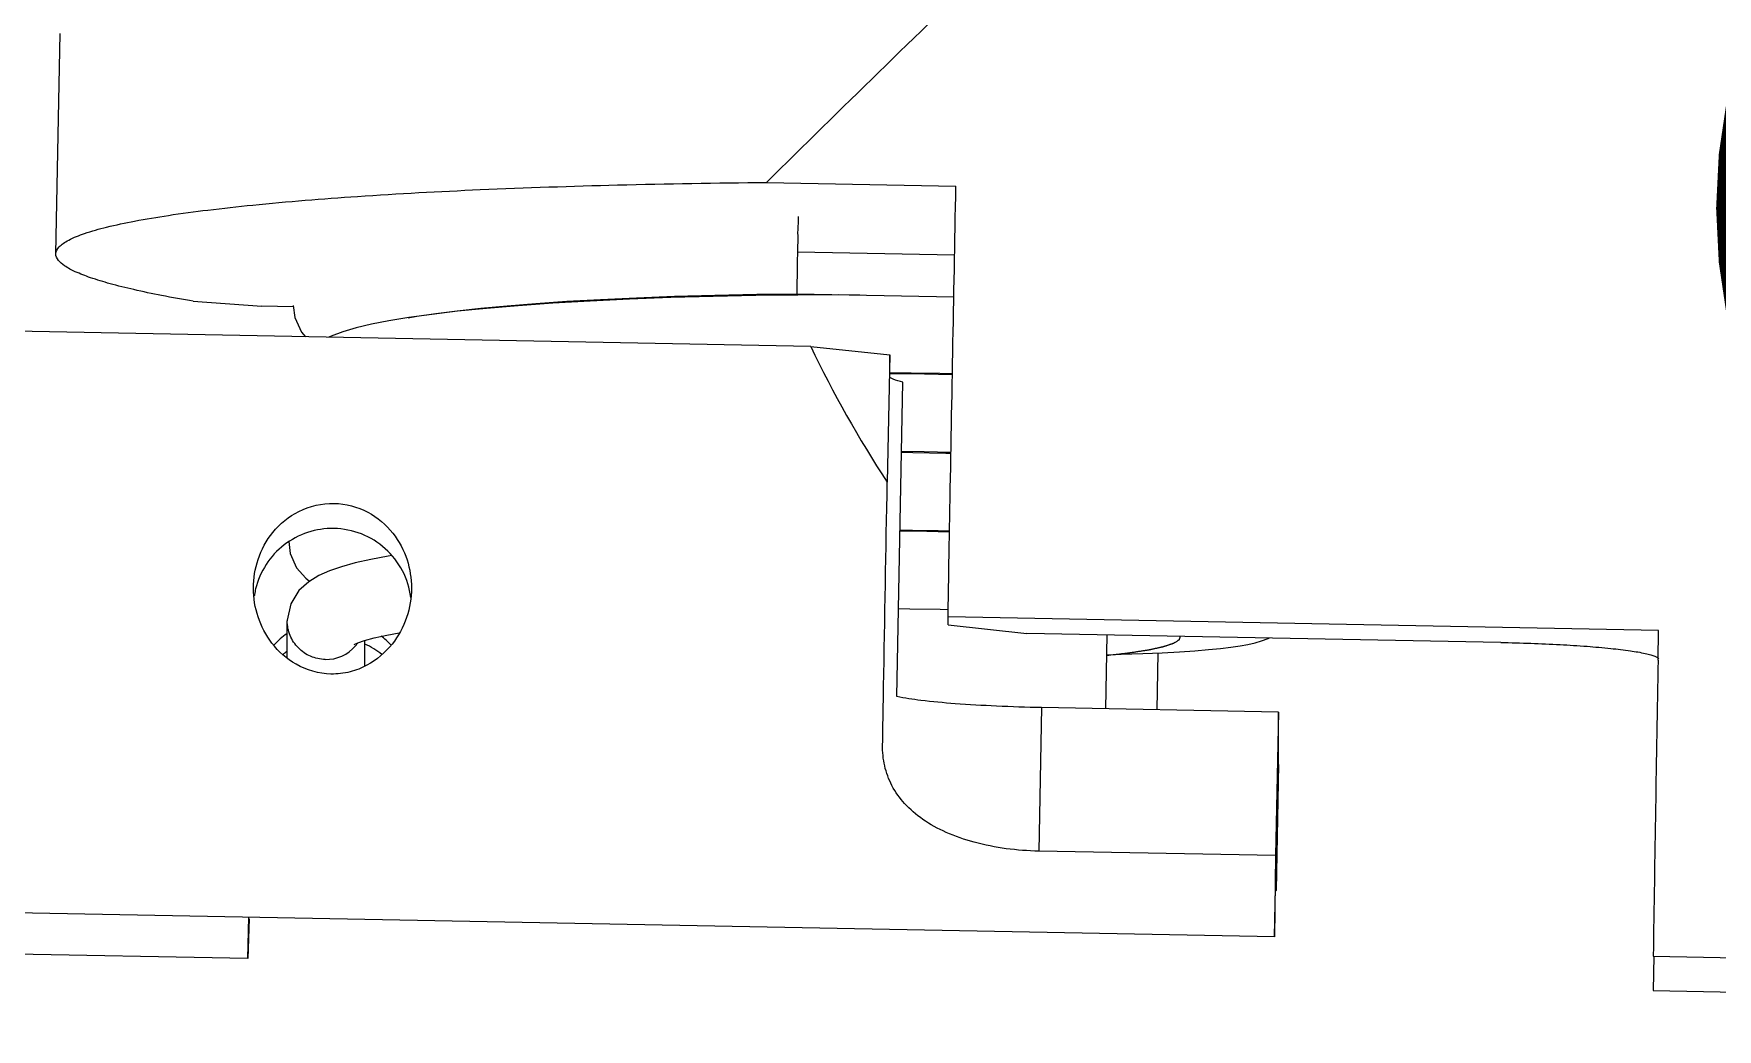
# Model space of a CAD drawing. Header units: millimetres. Extents: x 0 to 420, y 0 to 297.
# Drawn here: x 152.18 to 157.51, y 188.36 to 191.52 of the extents above; entities that cross this region are included whole.
import ezdxf

# ---------------------------------------------------------------- set-up
doc = ezdxf.new("R2010")
doc.units = ezdxf.units.MM
doc.header["$LTSCALE"] = 23.1
doc.layers.get('0').update_dxf_attribs({"linetype": 'CONTINUOUS'})
doc.layers.add('AXIS', color=7, linetype='CONTINUOUS')
doc.layers.add('DCURVE', color=7, linetype='CONTINUOUS')
doc.styles.get("Standard").update_dxf_attribs({"font": 'txt', "width": 0.85})
doc.dimstyles.get("Standard").update_dxf_attribs({"dimtxt": 3.5, "dimasz": 3.5, "dimexe": 1.5, "dimexo": 1, "dimtad": 1, "dimtxsty": 'STANDARD', "dimcen": 0.09, "dimadec": 0, "dimazin": 0, "dimtol": 1, "dimtp": 0.01, "dimtm": 0.01, "dimtfac": 1, "dimtofl": 0, "dimtmove": 0, "dimatfit": 3, "dimfxl": 1, "dimtolj": 1, "dimarcsym": 0})

msp = doc.modelspace()

# ---------------------------------------------------------------- linework, layer by layer
at = {"color": 7, "linetype": 'CONTINUOUS'}
for p, q in [((152.2457, 190.8199), (152.2591, 191.5171)), ((154.4952, 191.0459), (155.0951, 191.0344)), ((154.5935, 190.8263), (155.0911, 190.8168)), ((152.681, 190.6695), (152.8975, 190.6544)), ((152.9976, 190.6525), (152.8975, 190.6544)), ((154.5912, 190.6932), (155.0886, 190.6837)), ((154.6356, 190.5268), (151.8861, 190.5794)), ((154.6356, 190.5268), (154.8856, 190.5002)), ((154.8856, 190.5002), (154.8778, 190.0968)), ((154.8856, 190.432), (154.8856, 190.5002)), ((154.8941, 190.4397), (154.8856, 190.4398)), ((154.9961, 190.4384), (154.8941, 190.4397)), ((154.9081, 189.4177), (154.9273, 190.4138)), ((155.084, 190.4367), (154.9961, 190.4384)), ((152.9784, 189.6599), (152.9784, 189.6578)), ((152.9784, 189.5406), (152.9784, 189.6578)), ((155.0702, 189.6444), (155.0702, 189.6702)), ((157.3198, 189.6272), (155.0702, 189.6702)), ((155.0702, 189.6444), (155.3201, 189.6179)), ((153.2234, 189.5954), (153.2234, 189.5143)), ((156.8198, 189.5892), (155.3201, 189.6179)), ((157.3181, 189.5327), (157.3198, 189.6272)), ((155.7323, 189.3758), (155.7358, 189.5561)), ((155.3663, 189.3828), (155.3575, 188.9283)), ((156.1161, 189.3685), (155.3663, 189.3828)), ((156.1161, 189.3685), (156.1074, 188.914)), ((156.1161, 189.2029), (156.1161, 189.3685)), ((156.1161, 189.2029), (156.1085, 188.8042)), ((156.1074, 188.914), (155.3575, 188.9283)), ((156.1034, 188.6566), (156.1085, 188.9178)), ((156.1074, 188.914), (156.1034, 188.6566)), ((156.1085, 188.8045), (156.1085, 188.9178)), ((156.1034, 188.6566), (146.3552, 188.843)), ((156.1085, 188.8042), (156.1081, 188.8014)), ((152.854, 188.588), (146.3552, 188.7123)), ((152.854, 188.588), (152.8565, 188.7187)), ((152.8573, 188.7134), (152.854, 188.588)), ((157.3027, 188.5958), (159.0524, 188.5623)), ((157.3048, 188.5957), (157.3027, 188.4868)), ((157.3027, 188.4868), (159.0524, 188.4533))]:
    msp.add_line(p, q, dxfattribs=at)
for points in [[(152.9976, 190.656), (153.002, 190.6183), (153.0232, 190.5713), (153.0357, 190.5574)], [(153.361, 190.6176), (153.3889, 190.6224), (153.4484, 190.6311), (153.5159, 190.6397), (153.5912, 190.6478), (153.6743, 190.6556), (153.7652, 190.6629), (153.8639, 190.6696), (153.9702, 190.6756), (154.0838, 190.6809), (154.2045, 190.6854), (154.3317, 190.6891), (154.4647, 190.6917), (154.5912, 190.6932)], [(154.5949, 190.6892), (154.4618, 190.6877), (154.327, 190.685), (154.193, 190.6812), (154.0623, 190.6763), (153.9372, 190.6704), (153.8193, 190.6634), (153.7096, 190.6556), (153.6088, 190.647), (153.5175, 190.6378), (153.4359, 190.6281), (153.3636, 190.618)], [(154.7907, 190.6894), (154.7238, 190.6896), (154.5949, 190.6892)], [(153.3636, 190.618), (153.3001, 190.6075), (153.2447, 190.5966)], [(153.2447, 190.5966), (153.1963, 190.5851), (153.154, 190.5728), (153.1169, 190.5592), (153.1102, 190.556)], [(154.8857, 190.4439), (154.9533, 190.4432), (155.0438, 190.4417), (155.0841, 190.4408)], [(155.0795, 190.1876), (155.0637, 190.188), (154.959, 190.1899), (154.923, 190.1903)], [(154.9231, 190.1944), (154.9942, 190.1935), (155.0796, 190.1918)], [(152.9832, 189.909), (152.9877, 189.871), (153.0079, 189.8256), (153.0367, 189.7927), (153.0492, 189.7834)], [(155.075, 189.9386), (155.0027, 189.9401), (154.9182, 189.9413)], [(154.9183, 189.9454), (154.9582, 189.9449), (155.0393, 189.9436), (155.0751, 189.9428)], [(153.3091, 189.8645), (153.298, 189.8627), (153.2425, 189.8522), (153.1932, 189.841)], [(153.1932, 189.841), (153.1499, 189.8291), (153.112, 189.816), (153.0781, 189.801), (153.0463, 189.7816), (153.0151, 189.7533), (152.9894, 189.7118), (152.9784, 189.6599)], [(154.9135, 189.6964), (154.9497, 189.696), (155.0452, 189.6943), (155.0707, 189.6938)], [(153.1902, 189.5834), (153.1901, 189.5831), (153.2014, 189.588), (153.2226, 189.5952), (153.2533, 189.6036), (153.2933, 189.6126), (153.3325, 189.62)], [(155.5718, 189.5504), (155.6186, 189.5516), (155.6868, 189.5539), (155.7481, 189.5566), (155.803, 189.5597), (155.8517, 189.563), (155.8948, 189.5666), (155.9326, 189.5704), (155.9657, 189.5743), (155.9945, 189.5786), (156.0197, 189.5831), (156.0422, 189.588), (156.0629, 189.5939), (156.0833, 189.6014), (156.0867, 189.6032)]]:
    msp.add_lwpolyline(points, dxfattribs=at)
for centre, radius, start, end in [((224.5855, 119.9625), 99.8273, 134.024786, 134.596931), ((153.1021, 189.657), 0.1213, 320.4736, 324.9186), ((153.101, 189.6578), 0.1226, 268.8743, 319.8279), ((153.1015, 189.6574), 0.1219, 319.7969, 320.4744), ((424.7503, 184.6674), 267.4765, 178.957761, 179.158487)]:
    msp.add_arc(centre, radius, start, end, dxfattribs=at)
msp.add_ellipse((157.547, 191.7144), major_axis=(2.3749, -2.4208), ratio=0.916465, start_param=-1.92969, end_param=-1.783111, dxfattribs=at)
for points, knots in [([(152.2457, 190.8199), (152.2458, 190.828), (152.2537, 190.8411), (152.2696, 190.8538), (152.2961, 190.8694), (152.3421, 190.8872), (152.412, 190.9066), (152.5008, 190.9253), (152.6078, 190.9431), (152.7326, 190.9598), (152.9321, 190.9817), (153.2194, 191.0046), (153.6044, 191.0252), (154.036, 191.0396), (154.3381, 191.0445), (154.4952, 191.0459)], [0, 0, 0, 0, 0.010666, 0.017973, 0.027014, 0.050794, 0.082509, 0.122211, 0.169774, 0.224974, 0.287518, 0.433153, 0.603262, 0.793745, 1, 1, 1, 1]), ([(155.0702, 189.6702), (155.072, 189.773), (155.0801, 190.2278), (155.0885, 190.6825), (155.0951, 191.0344)], [0, 0, 0, 0, 0.226025, 1, 1, 1, 1]), ([(154.5957, 190.9381), (154.5957, 190.9381), (154.5958, 190.9379), (154.5958, 190.9376), (154.5959, 190.9369), (154.5959, 190.9355), (154.5958, 190.9331), (154.5956, 190.9295), (154.5955, 190.9249), (154.5955, 190.9194), (154.5954, 190.913), (154.5949, 190.9028), (154.5938, 190.8883), (154.5945, 190.8728), (154.5948, 190.8593), (154.594, 190.8448), (154.5931, 190.8338), (154.5935, 190.8263)], [0, 0, 0, 0, 0.00132, 0.004913, 0.010807, 0.018997, 0.042236, 0.074488, 0.115567, 0.165185, 0.22281, 0.287916, 0.438173, 0.610964, 0.704064, 0.800651, 1, 1, 1, 1]), ([(152.681, 190.6695), (152.6474, 190.6752), (152.5844, 190.6866), (152.4965, 190.705), (152.4213, 190.7236), (152.3596, 190.7421), (152.3105, 190.7611), (152.2712, 190.781), (152.2454, 190.8044), (152.2457, 190.8199)], [0, 0, 0, 0, 0.216538, 0.407199, 0.57119, 0.708146, 0.818052, 0.90155, 1, 1, 1, 1]), ([(154.5935, 190.8263), (154.594, 190.8179), (154.5928, 190.8053), (154.5923, 190.7886), (154.5927, 190.7765), (154.593, 190.7647), (154.5927, 190.7536), (154.5921, 190.743), (154.5916, 190.7333), (154.5915, 190.7244), (154.5915, 190.7165), (154.5914, 190.7097), (154.5912, 190.704), (154.5912, 190.6995), (154.5913, 190.6965), (154.5914, 190.6948), (154.5915, 190.6939), (154.5914, 190.6935), (154.5914, 190.6932), (154.5914, 190.6932)], [0, 0, 0, 0, 0.189992, 0.283903, 0.375562, 0.463991, 0.548244, 0.627581, 0.701091, 0.767968, 0.827458, 0.878829, 0.921624, 0.955468, 0.980035, 0.988731, 0.994968, 0.998708, 1, 1, 1, 1]), ([(154.9273, 190.4138), (154.9167, 190.4161), (154.903, 190.4195), (154.889, 190.426), (154.8856, 190.4302), (154.8856, 190.432)], [0, 0, 0, 0, 0.693346, 0.888228, 1, 1, 1, 1]), ([(154.8631, 189.2646), (154.8641, 189.3261), (154.8689, 189.6035), (154.8739, 189.881), (154.8778, 190.0968)], [0, 0, 0, 0, 0.221812, 1, 1, 1, 1]), ([(153.0986, 189.5352), (153.0828, 189.5355), (153.0511, 189.5423), (153.0113, 189.5696), (152.9846, 189.6099), (152.9784, 189.6416), (152.9784, 189.6573)], [0, 0, 0, 0, 0.25045, 0.500602, 0.750401, 1, 1, 1, 1]), ([(156.8198, 189.5892), (156.8518, 189.5886), (156.9145, 189.5868), (157.0056, 189.5828), (157.0899, 189.5774), (157.1641, 189.571), (157.2257, 189.5637), (157.2679, 189.5568), (157.2935, 189.5507), (157.3064, 189.5465), (157.3149, 189.5426), (157.319, 189.539), (157.3196, 189.5373)], [0, 0, 0, 0, 0.189494, 0.372131, 0.541102, 0.690292, 0.814259, 0.908622, 0.943701, 0.970429, 0.988876, 1, 1, 1, 1]), ([(155.3663, 189.3828), (155.3186, 189.3837), (155.2273, 189.3866), (155.0999, 189.3939), (154.9947, 189.4036), (154.9332, 189.4122), (154.9081, 189.4177)], [0, 0, 0, 0, 0.310785, 0.595983, 0.832111, 1, 1, 1, 1]), ([(155.3575, 188.9283), (155.2887, 188.9296), (155.1881, 188.9422), (155.0663, 188.9841), (154.9912, 189.0249), (154.9321, 189.0751), (154.8905, 189.1334), (154.8669, 189.1977), (154.8627, 189.2424), (154.8631, 189.2646)], [0, 0, 0, 0, 0.310688, 0.452076, 0.579823, 0.694503, 0.799473, 0.89966, 1, 1, 1, 1])]:
    msp.add_open_spline(points, degree=3, knots=knots, dxfattribs=at)
at = {"layer": 'AXIS', "color": 7, "linetype": 'CONTINUOUS'}
for p, q in [((153.4013, 190.6242), (153.4013, 190.6233)), ((155.573, 189.613), (155.5685, 189.379))]:
    msp.add_line(p, q, dxfattribs=at)
for centre, radius, start, end in [((153.1191, 189.7011), 0.2477, 166.5423, 170.6795), ((153.1184, 189.7012), 0.2469, 170.6834, 172.0561), ((153.1217, 189.4117), 0.2508, 125.1105, 137.4668), ((153.1213, 189.4118), 0.2508, 42.5887, 52.1426), ((153.1214, 189.3552), 0.2506, 125.1221, 128.5985), ((153.1212, 189.3547), 0.2512, 51.434, 65.7974)]:
    msp.add_arc(centre, radius, start, end, dxfattribs=at)
for points, knots in [([(152.8715, 189.761), (152.8715, 189.7917), (152.8815, 189.8554), (152.9294, 189.9439), (153.0135, 190.013), (153.0883, 190.0302), (153.1263, 190.0295)], [0, 0, 0, 0, 0.224792, 0.463229, 0.722033, 1, 1, 1, 1]), ([(153.1263, 190.0295), (153.1632, 190.0288), (153.2354, 190.0098), (153.3162, 189.9409), (153.3619, 189.8539), (153.3715, 189.7917), (153.3715, 189.7617)], [0, 0, 0, 0, 0.277205, 0.536189, 0.775095, 1, 1, 1, 1]), ([(153.1263, 189.95), (153.0982, 189.9505), (153.0413, 189.942), (152.9655, 189.9017), (152.9074, 189.8387), (152.8848, 189.786), (152.8783, 189.7587)], [0, 0, 0, 0, 0.250392, 0.500541, 0.750419, 1, 1, 1, 1]), ([(153.3696, 189.7317), (153.3659, 189.761), (153.3479, 189.8187), (153.2923, 189.89), (153.2153, 189.9376), (153.1559, 189.9494), (153.1263, 189.95)], [0, 0, 0, 0, 0.249572, 0.499423, 0.749569, 1, 1, 1, 1]), ([(153.1167, 189.4892), (153.0785, 189.4899), (153.0057, 189.5106), (152.9267, 189.5812), (152.8815, 189.6677), (152.8715, 189.7302), (152.8715, 189.761)], [0, 0, 0, 0, 0.284947, 0.537212, 0.770651, 1, 1, 1, 1]), ([(153.3715, 189.7617), (153.3715, 189.7301), (153.3609, 189.666), (153.3136, 189.578), (153.2463, 189.5206), (153.1768, 189.4934), (153.137, 189.4888), (153.1167, 189.4892)], [0, 0, 0, 0, 0.229635, 0.462301, 0.713233, 0.852515, 1, 1, 1, 1])]:
    msp.add_open_spline(points, degree=3, knots=knots, dxfattribs=at)
at = {"layer": 'DCURVE', "color": 4, "linetype": 'CONTINUOUS'}
msp.add_open_spline([(155.8049, 189.6086), (155.8045, 189.6071), (155.8038, 189.605), (155.8031, 189.6024), (155.8027, 189.601), (155.8024, 189.5999), (155.8021, 189.599), (155.8019, 189.5983), (155.8017, 189.5978), (155.8016, 189.5975), (155.8016, 189.5973), (155.8015, 189.5971), (155.8015, 189.597), (155.8013, 189.5969), (155.8012, 189.5968), (155.8007, 189.5965), (155.8001, 189.5962), (155.7993, 189.5956), (155.7984, 189.5951), (155.7973, 189.5944), (155.7954, 189.5932), (155.7926, 189.5914), (155.7898, 189.5897), (155.7879, 189.5885), (155.7868, 189.5878), (155.786, 189.5873), (155.7851, 189.5867), (155.7845, 189.5863), (155.7841, 189.5861), (155.7839, 189.586), (155.7838, 189.5859), (155.7835, 189.5858), (155.7831, 189.5856), (155.7825, 189.5854), (155.7815, 189.5851), (155.7802, 189.5847), (155.7782, 189.584), (155.7757, 189.5832), (155.7728, 189.5822), (155.7698, 189.5812), (155.7668, 189.5802), (155.7638, 189.5792), (155.7608, 189.5782), (155.7583, 189.5774), (155.7563, 189.5767), (155.755, 189.5763), (155.754, 189.5759), (155.7533, 189.5757), (155.7527, 189.5755), (155.7522, 189.5753), (155.752, 189.5752), (155.7518, 189.5752), (155.7515, 189.5751), (155.7512, 189.575), (155.7505, 189.5749), (155.7496, 189.5747), (155.7486, 189.5745), (155.7471, 189.5742), (155.7454, 189.5738), (155.7425, 189.5731), (155.7389, 189.5724), (155.7346, 189.5714), (155.7304, 189.5705), (155.7261, 189.5695), (155.7218, 189.5686), (155.7175, 189.5677), (155.7139, 189.5669), (155.7111, 189.5662), (155.7093, 189.5659), (155.7079, 189.5655), (155.707, 189.5653), (155.7063, 189.5652), (155.706, 189.5651), (155.7055, 189.5651), (155.7049, 189.565), (155.7034, 189.5647), (155.7013, 189.5644), (155.6984, 189.5639), (155.6956, 189.5635), (155.6917, 189.5629), (155.6851, 189.5619), (155.6755, 189.5604), (155.666, 189.5589), (155.6593, 189.5578), (155.6555, 189.5572), (155.6526, 189.5568), (155.6497, 189.5563), (155.6476, 189.556), (155.6462, 189.5558), (155.6455, 189.5556), (155.6447, 189.5555), (155.6435, 189.5554), (155.6421, 189.5552), (155.6398, 189.555), (155.637, 189.5546), (155.6324, 189.5541), (155.6267, 189.5534), (155.6199, 189.5526), (155.6107, 189.5516), (155.5948, 189.5497), (155.5811, 189.5481), (155.572, 189.5471)], degree=3, knots=[0, 0, 0, 0, 0.0625, 0.09375, 0.109375, 0.125, 0.140625, 0.148438, 0.15625, 0.160156, 0.164062, 0.166016, 0.166992, 0.167969, 0.169922, 0.171875, 0.179688, 0.1875, 0.195312, 0.203125, 0.21875, 0.25, 0.28125, 0.296875, 0.304688, 0.3125, 0.320312, 0.328125, 0.330078, 0.332031, 0.333008, 0.333984, 0.335938, 0.339844, 0.34375, 0.351562, 0.359375, 0.375, 0.390625, 0.40625, 0.421875, 0.4375, 0.453125, 0.46875, 0.476562, 0.484375, 0.488281, 0.492188, 0.496094, 0.498047, 0.499023, 0.5, 0.500977, 0.501953, 0.503906, 0.507812, 0.511719, 0.515625, 0.523438, 0.53125, 0.546875, 0.5625, 0.578125, 0.59375, 0.609375, 0.625, 0.640625, 0.648438, 0.65625, 0.660156, 0.664062, 0.666016, 0.666992, 0.667969, 0.669922, 0.671875, 0.679688, 0.6875, 0.695312, 0.703125, 0.71875, 0.75, 0.78125, 0.796875, 0.804688, 0.8125, 0.820312, 0.828125, 0.830078, 0.832031, 0.833984, 0.835938, 0.839844, 0.84375, 0.851562, 0.859375, 0.875, 0.890625, 0.90625, 0.9375, 1, 1, 1, 1], dxfattribs=at)

# ---------------------------------------------------------------- leaders
at = {"color": 2, "linetype": 'CONTINUOUS'}
for points in [[(164.0735, 190.1319), (152.6374, 216.7186), (159.3092, 216.7186)], [(159.2517, 190.9641), (126.7131, 214.2639), (120.7131, 214.2639)], [(165.6892, 189.0872), (120.6186, 160.9861), (114.6186, 160.9861)]]:
    msp.add_leader(points, dimstyle='STANDARD', override={"dimtad": 0, "dimldrblk": 'DOT'}, dxfattribs=at)

doc.saveas('drawing.dxf')
